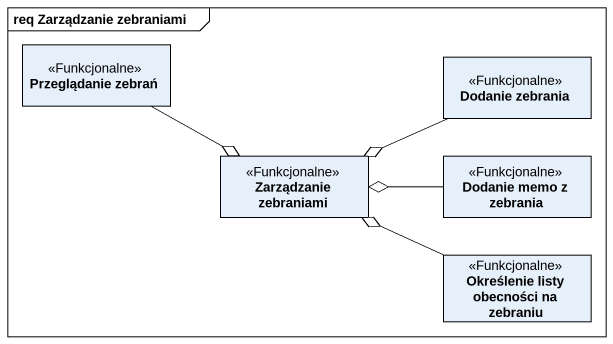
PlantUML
@startuml
mainframe req Zarządzanie zebraniami
hide circle
hide empty members
class "Przeglądanie zebrań" as Przeglądanie_zebrań <<Funkcjonalne>>
class "Dodanie zebrania" as Dodanie_zebrania <<Funkcjonalne>>
class "Zarządzanie zebraniami" as Zarządzanie_zebraniami <<Funkcjonalne>>
class "Dodanie memo z zebrania" as Dodanie_memo_z_zebrania <<Funkcjonalne>>
class "Określenie listy obecności na zebraniu" as Określenie_listy_obecności <<Funkcjonalne>>
Przeglądanie_zebrań -right-o Zarządzanie_zebraniami
Dodanie_zebrania -left-o Zarządzanie_zebraniami
Dodanie_memo_z_zebrania -left-o Zarządzanie_zebraniami
Określenie_listy_obecności -left-o Zarządzanie_zebraniami
@enduml
